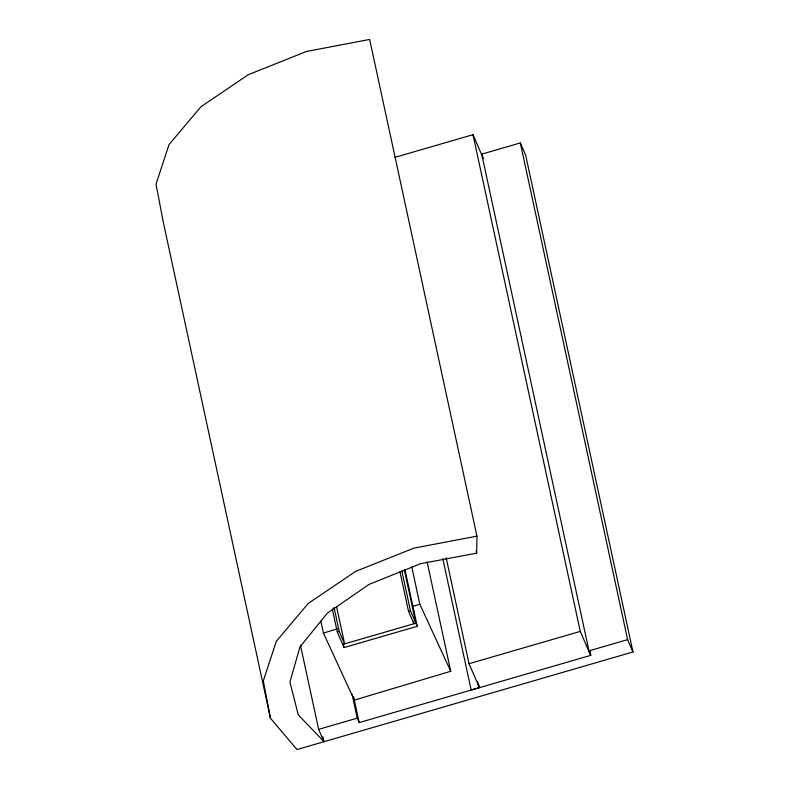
<?xml version="1.0" encoding="UTF-8"?>
<svg xmlns="http://www.w3.org/2000/svg" width="789" height="789" viewBox="0 0 789 789"><rect width="100%" height="100%" fill="white"/><g stroke="black" fill="none" stroke-linecap="round" stroke-linejoin="round"><path stroke-width="1.18" d="M322.967 736.887L324.003 741.699L298.232 714.795L289.918 682.051L299.958 646.941L327.277 613.211L368.966 584.432L420.596 563.681L476.664 553.168L476.95 536.155L369.666 39.45L306.556 51.443L248.328 74.679L200.889 106.811L169.043 144.565L156.025 184.123L163.145 221.482L270.43 718.187L296.97 749.55L632.975 651.98L525.691 155.275L520.326 142.937L481.704 154.151L588.989 650.856L590.922 655.294L359.192 722.586L357.259 718.148L352.062 694.093M320.807 621.012L323.411 633.054L337.514 628.833M412.765 606.337L419.817 604.226L450.736 671.281L354.33 700.109L323.411 633.054M394.885 157.366L472.986 134.692L483.401 158.658M332.347 609.128L337.278 631.979L339.211 631.417L344.625 643.873L336.578 606.603M399.934 571.611L408.505 611.297L410.438 610.735L417.213 626.308L344.053 647.552L337.278 631.979M342.692 644.435L415.852 623.192L404.432 570.289M446.17 557.862L469.031 663.697L580.27 631.397L590.685 655.363M300.451 645.175L318.638 729.361L357.259 718.148M588.989 650.856L627.61 639.642L632.975 651.98M476.95 536.155L413.84 548.148L355.612 571.384L308.174 603.516L276.328 641.27L263.309 680.828L270.43 718.187M481.704 154.151L482.671 156.37M469.031 663.697L479.456 687.663L478.933 685.256M408.505 611.297L413.919 623.754L413.406 621.347M318.638 729.361L324.003 741.699M413.791 612.126C412.825 608.457 414.698 616.022 413.722 612.323M520.326 142.937L627.61 639.642M590.142 651.694L590.665 654.101M589.906 651.753L590.428 654.16M472.986 134.692L580.27 631.397M476.152 550.761L476.664 553.168M477.582 681.726L478.913 687.821L471.141 689.951L442.777 558.494M427.076 561.738L450.736 671.281M411.759 566.906L419.817 604.226M405.004 569.796L417.213 626.308M401.867 571.058L410.438 610.735M343.274 643.942L344.053 647.552M353.551 696.5L359.192 722.586M334.013 607.362L339.211 631.417"/></g></svg>
